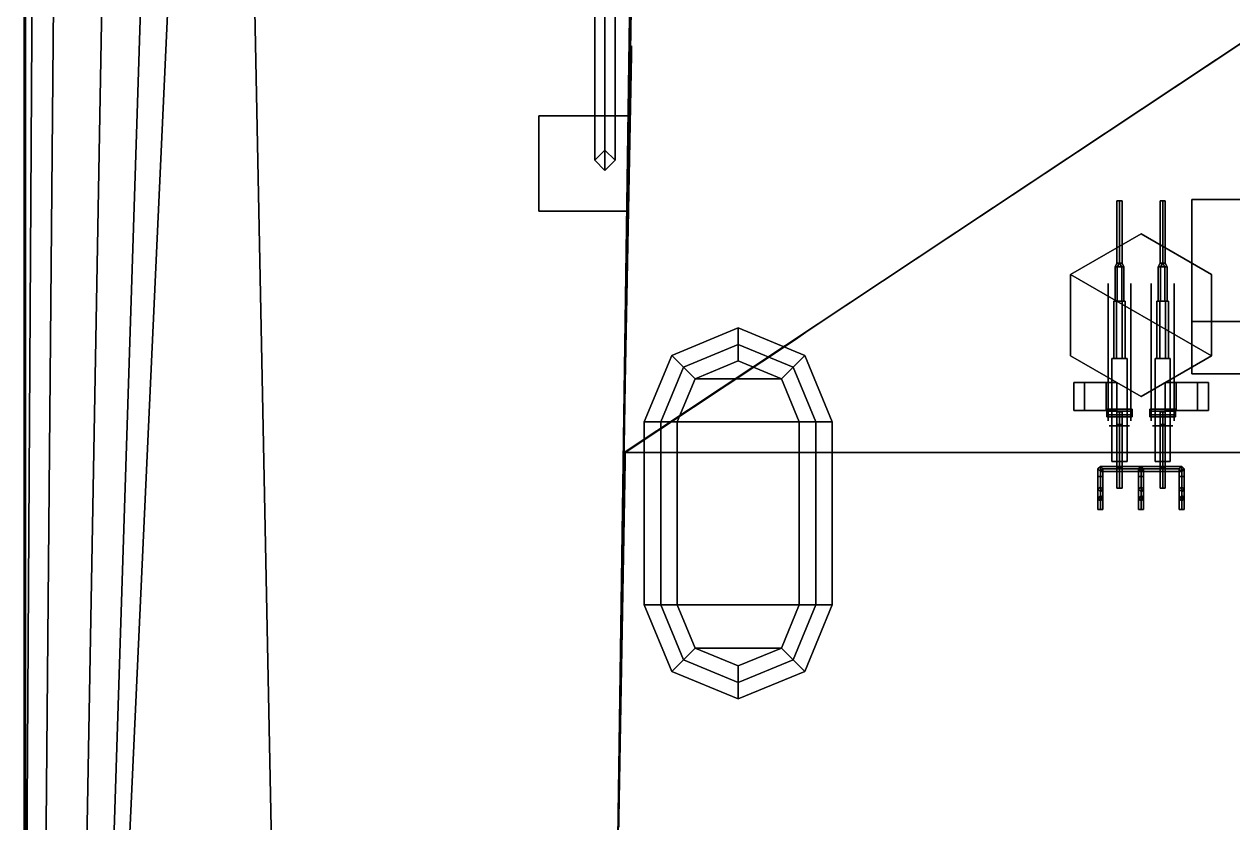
# Model space of a CAD drawing. Header units: millimetres. Extents: x -14 to 14, y -57 to 127.
# Drawn here: x -13.67 to -4.16, y -6.95 to -0.67 of the extents above; entities that cross this region are included whole.
import ezdxf

# ---------------------------------------------------------------- set-up
doc = ezdxf.new("R2010")
doc.units = ezdxf.units.MM
for name, color, linetype in [('barrel', 1, 'Continuous'), ('boat', 3, 'Continuous'), ('railings', 6, 'Continuous'), ('sleeve', 5, 'Continuous'), ('turret', 2, 'Continuous')]:
    doc.layers.add(name, color=color, linetype=linetype)

msp = doc.modelspace()

# ---------------------------------------------------------------- linework, layer by layer
for points in [[(-13.67, 2.72), (-13.66, 2.72, -3.06), (-13.66, -7.26, -3.06), (-13.67, -7.26)], [(-11.92, 2.72), (-13.67, 2.72), (-13.67, -7.26), (-11.72, -7.26)], [(-13.66, 2.72, -3.06), (-13.59, 2.72, -3.53), (-13.65, -7.26, -3.53), (-13.66, -7.26, -3.06)], [(-13.59, 2.72, -3.53), (-13.41, 2.72, -3.88), (-13.5, -7.26, -3.88), (-13.65, -7.26, -3.53)], [(-13.41, 2.72, -3.88), (-13, 2.72, -4.19), (-13.18, -7.26, -4.19), (-13.5, -7.26, -3.88)], [(-13, 2.72, -4.19), (-12.65, 2.72, -4.3), (-12.97, -7.26, -4.3), (-13.18, -7.26, -4.19)], [(-12.65, 2.72, -4.3), (-12.39, 2.72, -4.35), (-12.85, -7.26, -4.35), (-12.97, -7.26, -4.3)], [(-12.39, 2.72, -4.35), (12.39, 2.72, -4.35), (12.85, -7.26, -4.35), (-12.85, -7.26, -4.35)], [(-8.86, 2.72, 1.98), (-11.92, 2.72), (-11.72, -7.26), (-9, -7.26, 1.98)], [(8.84, 2.72, 3.99), (-8.84, 2.72, 3.99), (-9, -7.26, 3.99), (9, -7.26, 3.99)], [(-8.84, 2.72, 3.99), (-8.86, 2.72, 1.98), (-9, -7.26, 1.98), (-9, -7.26, 3.99)], [(-9.1, -1.66, 3.82), (-9.18, -1.74, 3.82), (-9.18, 2.39, 12.8), (-9.1, 2.47, 12.8)], [(-9.18, -1.74, 3.82), (-9.1, -1.82, 3.82), (-9.1, 2.31, 12.8), (-9.18, 2.39, 12.8)], [(-9.02, -1.74, 3.82), (-9.1, -1.66, 3.82), (-9.1, 2.47, 12.8), (-9.02, 2.39, 12.8)], [(-9.1, -1.82, 3.82), (-9.02, -1.74, 3.82), (-9.02, 2.39, 12.8), (-9.1, 2.31, 12.8)], [(-9.1, -1.66, 10.25), (-9.1, -1.66, 10.29), (-9.1, 2.31, 12.8), (-9.1, 2.29, 12.73)], [(-9.1, 2.29, 12.73), (-9.1, 2.31, 12.8), (-9.1, -1.66, 10.29), (-9.1, -1.66, 10.25)], [(8.9484, -4.04, 6.36), (1.82, 0.69, 6.36), (-1.82, 0.69, 6.36), (-8.9484, -4.04, 6.36)], [(-1.82, 0.69, 6.36), (-1.82, 0.69, 3.99), (-8.9484, -4.04, 3.99), (-8.9484, -4.04, 6.36)], [(-9.62, -1.39, 2.37), (-9.62, -1.39, 1.56), (-9.62, -2.14, 1.56), (-9.62, -2.14, 2.37)], [(-9.62, -2.14, 1.56), (-9.62, -1.39, 1.56), (-8.91, -1.39, 1.56), (-8.92, -2.14, 1.56)], [(-8.92, -2.14, 2.37), (-8.91, -1.39, 2.37), (-9.62, -1.39, 2.37), (-9.62, -2.14, 2.37)], [(-8.91, -1.39, 2.37), (-8.91, -1.39, 1.56), (-9.62, -1.39, 1.56), (-9.62, -1.39, 2.37)], [(-9.1, -1.66, 2.37), (-9.18, -1.74, 2.37), (-9.18, -1.74, 10.29), (-9.1, -1.66, 10.29)], [(-9.18, -1.74, 10.29), (-9.1, -1.82, 10.29), (-9.02, -1.74, 10.29), (-9.1, -1.66, 10.29)], [(-9.02, -1.74, 2.37), (-9.1, -1.66, 2.37), (-9.1, -1.66, 10.29), (-9.02, -1.74, 10.29)], [(-9.18, -1.74, 2.37), (-9.1, -1.82, 2.37), (-9.1, -1.82, 10.29), (-9.18, -1.74, 10.29)], [(-9.1, -1.82, 2.37), (-9.02, -1.74, 2.37), (-9.02, -1.74, 10.29), (-9.1, -1.82, 10.29)], [(-9.62, -2.14, 2.37), (-9.62, -2.14, 1.56), (-8.92, -2.14, 1.56), (-8.92, -2.14, 2.37)], [(9, -7.26, 6.36), (8.9484, -4.04, 6.36), (-8.9484, -4.04, 6.36), (-9, -7.26, 6.36)], [(-8.9484, -4.04, 6.36), (-8.9484, -4.04, 3.99), (-9, -7.26, 3.99), (-9, -7.26, 6.36)]]:
    msp.add_3dface(points)
at = {"layer": 'barrel'}
for points in [[(-5.05, -2.06, 7.42), (-5.07, -2.06, 7.4), (-5.07, -2.55, 7.4), (-5.05, -2.55, 7.42)], [(-5.07, -2.06, 7.4), (-5.05, -2.06, 7.38), (-5.05, -2.55, 7.38), (-5.07, -2.55, 7.4)], [(-5.03, -2.06, 7.4), (-5.05, -2.06, 7.38), (-5.07, -2.06, 7.4), (-5.05, -2.06, 7.42)], [(-5.03, -2.06, 7.4), (-5.05, -2.06, 7.42), (-5.05, -2.55, 7.42), (-5.03, -2.55, 7.4)], [(-5.05, -2.06, 7.38), (-5.03, -2.06, 7.4), (-5.03, -2.55, 7.4), (-5.05, -2.55, 7.38)], [(-4.71, -2.06, 7.42), (-4.73, -2.06, 7.4), (-4.73, -2.55, 7.4), (-4.71, -2.55, 7.42)], [(-4.73, -2.06, 7.4), (-4.71, -2.06, 7.38), (-4.71, -2.55, 7.38), (-4.73, -2.55, 7.4)], [(-4.69, -2.06, 7.4), (-4.71, -2.06, 7.38), (-4.73, -2.06, 7.4), (-4.71, -2.06, 7.42)], [(-4.69, -2.06, 7.4), (-4.71, -2.06, 7.42), (-4.71, -2.55, 7.42), (-4.69, -2.55, 7.4)], [(-4.71, -2.06, 7.38), (-4.69, -2.06, 7.4), (-4.69, -2.55, 7.4), (-4.71, -2.55, 7.38)]]:
    msp.add_3dface(points, dxfattribs=at)
at = {"layer": 'boat'}
for points in [[(-8.05, -3.19, 6.96), (-8.05, -3.0601, 6.885), (-8.5732, -3.2768, 6.885), (-8.4813, -3.3687, 6.96)], [(-8.05, -3.0601, 6.885), (-8.05, -3.0601, 6.735), (-8.5732, -3.2768, 6.735), (-8.5732, -3.2768, 6.885)], [(-8.05, -3.0601, 6.735), (-8.05, -3.19, 6.66), (-8.4813, -3.3687, 6.66), (-8.5732, -3.2768, 6.735)], [(-8.05, -3.0601, 6.435), (-8.05, -3.19, 6.36), (-8.4813, -3.3687, 6.36), (-8.5732, -3.2768, 6.435)], [(-8.05, -3.0601, 6.585), (-8.05, -3.0601, 6.435), (-8.5732, -3.2768, 6.435), (-8.5732, -3.2768, 6.585)], [(-8.05, -3.19, 6.66), (-8.05, -3.0601, 6.585), (-8.5732, -3.2768, 6.585), (-8.4813, -3.3687, 6.66)], [(-7.6187, -3.3687, 6.96), (-7.5268, -3.2768, 6.885), (-8.05, -3.0601, 6.885), (-8.05, -3.19, 6.96)], [(-7.5268, -3.2768, 6.885), (-7.5268, -3.2768, 6.735), (-8.05, -3.0601, 6.735), (-8.05, -3.0601, 6.885)], [(-7.5268, -3.2768, 6.735), (-7.6187, -3.3687, 6.66), (-8.05, -3.19, 6.66), (-8.05, -3.0601, 6.735)], [(-7.5268, -3.2768, 6.435), (-7.6187, -3.3687, 6.36), (-8.05, -3.19, 6.36), (-8.05, -3.0601, 6.435)], [(-7.5268, -3.2768, 6.585), (-7.5268, -3.2768, 6.435), (-8.05, -3.0601, 6.435), (-8.05, -3.0601, 6.585)], [(-7.6187, -3.3687, 6.66), (-7.5268, -3.2768, 6.585), (-8.05, -3.0601, 6.585), (-8.05, -3.19, 6.66)], [(-8.05, -3.3199, 6.885), (-8.05, -3.19, 6.96), (-8.4813, -3.3687, 6.96), (-8.3895, -3.4605, 6.885)], [(-8.05, -3.19, 6.66), (-8.05, -3.3199, 6.735), (-8.3895, -3.4605, 6.735), (-8.4813, -3.3687, 6.66)], [(-8.05, -3.19, 6.36), (-8.05, -3.3199, 6.435), (-8.3895, -3.4605, 6.435), (-8.4813, -3.3687, 6.36)], [(-8.05, -3.3199, 6.585), (-8.05, -3.19, 6.66), (-8.4813, -3.3687, 6.66), (-8.3895, -3.4605, 6.585)], [(-7.7105, -3.4605, 6.885), (-7.6187, -3.3687, 6.96), (-8.05, -3.19, 6.96), (-8.05, -3.3199, 6.885)], [(-7.6187, -3.3687, 6.66), (-7.7105, -3.4605, 6.735), (-8.05, -3.3199, 6.735), (-8.05, -3.19, 6.66)], [(-7.6187, -3.3687, 6.36), (-7.7105, -3.4605, 6.435), (-8.05, -3.3199, 6.435), (-8.05, -3.19, 6.36)], [(-7.7105, -3.4605, 6.585), (-7.6187, -3.3687, 6.66), (-8.05, -3.19, 6.66), (-8.05, -3.3199, 6.585)], [(-8.4813, -3.3687, 6.96), (-8.5732, -3.2768, 6.885), (-8.7899, -3.8, 6.885), (-8.66, -3.8, 6.96)], [(-8.5732, -3.2768, 6.885), (-8.5732, -3.2768, 6.735), (-8.7899, -3.8, 6.735), (-8.7899, -3.8, 6.885)], [(-8.5732, -3.2768, 6.735), (-8.4813, -3.3687, 6.66), (-8.66, -3.8, 6.66), (-8.7899, -3.8, 6.735)], [(-8.5732, -3.2768, 6.435), (-8.4813, -3.3687, 6.36), (-8.66, -3.8, 6.36), (-8.7899, -3.8, 6.435)], [(-8.5732, -3.2768, 6.585), (-8.5732, -3.2768, 6.435), (-8.7899, -3.8, 6.435), (-8.7899, -3.8, 6.585)], [(-8.4813, -3.3687, 6.66), (-8.5732, -3.2768, 6.585), (-8.7899, -3.8, 6.585), (-8.66, -3.8, 6.66)], [(-8.05, -3.3199, 6.735), (-8.05, -3.3199, 6.885), (-8.3895, -3.4605, 6.885), (-8.3895, -3.4605, 6.735)], [(-8.05, -3.3199, 6.735), (-8.3895, -3.4605, 6.735), (-7.7105, -3.4605, 6.735), (-8.05, -3.3199, 6.735)], [(-8.05, -3.3199, 6.735), (-7.7105, -3.4605, 6.735), (-8.3895, -3.4605, 6.735), (-8.05, -3.3199, 6.735)], [(-8.05, -3.3199, 6.435), (-8.05, -3.3199, 6.585), (-8.3895, -3.4605, 6.585), (-8.3895, -3.4605, 6.435)], [(-7.7105, -3.4605, 6.735), (-7.7105, -3.4605, 6.885), (-8.05, -3.3199, 6.885), (-8.05, -3.3199, 6.735)], [(-7.7105, -3.4605, 6.435), (-7.7105, -3.4605, 6.585), (-8.05, -3.3199, 6.585), (-8.05, -3.3199, 6.435)], [(-7.44, -3.8, 6.96), (-7.3101, -3.8, 6.885), (-7.5268, -3.2768, 6.885), (-7.6187, -3.3687, 6.96)], [(-7.3101, -3.8, 6.735), (-7.44, -3.8, 6.66), (-7.6187, -3.3687, 6.66), (-7.5268, -3.2768, 6.735)], [(-7.3101, -3.8, 6.435), (-7.44, -3.8, 6.36), (-7.6187, -3.3687, 6.36), (-7.5268, -3.2768, 6.435)], [(-7.44, -3.8, 6.66), (-7.3101, -3.8, 6.585), (-7.5268, -3.2768, 6.585), (-7.6187, -3.3687, 6.66)], [(-7.3101, -3.8, 6.885), (-7.3101, -3.8, 6.735), (-7.5268, -3.2768, 6.735), (-7.5268, -3.2768, 6.885)], [(-7.3101, -3.8, 6.585), (-7.3101, -3.8, 6.435), (-7.5268, -3.2768, 6.435), (-7.5268, -3.2768, 6.585)], [(-8.3895, -3.4605, 6.885), (-8.4813, -3.3687, 6.96), (-8.66, -3.8, 6.96), (-8.5301, -3.8, 6.885)], [(-8.4813, -3.3687, 6.66), (-8.3895, -3.4605, 6.735), (-8.5301, -3.8, 6.735), (-8.66, -3.8, 6.66)], [(-8.4813, -3.3687, 6.36), (-8.3895, -3.4605, 6.435), (-8.5301, -3.8, 6.435), (-8.66, -3.8, 6.36)], [(-8.3895, -3.4605, 6.585), (-8.4813, -3.3687, 6.66), (-8.66, -3.8, 6.66), (-8.5301, -3.8, 6.585)], [(-7.5699, -3.8, 6.885), (-7.44, -3.8, 6.96), (-7.6187, -3.3687, 6.96), (-7.7105, -3.4605, 6.885)], [(-7.44, -3.8, 6.66), (-7.5699, -3.8, 6.735), (-7.7105, -3.4605, 6.735), (-7.6187, -3.3687, 6.66)], [(-7.44, -3.8, 6.36), (-7.5699, -3.8, 6.435), (-7.7105, -3.4605, 6.435), (-7.6187, -3.3687, 6.36)], [(-7.5699, -3.8, 6.585), (-7.44, -3.8, 6.66), (-7.6187, -3.3687, 6.66), (-7.7105, -3.4605, 6.585)], [(-8.3895, -3.4605, 6.735), (-8.3895, -3.4605, 6.885), (-8.5301, -3.8, 6.885), (-8.5301, -3.8, 6.735)], [(-7.7105, -3.4605, 6.735), (-7.5699, -3.8, 6.735), (-8.5301, -3.8, 6.735), (-8.3895, -3.4605, 6.735)], [(-8.3895, -3.4605, 6.735), (-8.5301, -3.8, 6.735), (-7.5699, -3.8, 6.735), (-7.7105, -3.4605, 6.735)], [(-8.3895, -3.4605, 6.435), (-8.3895, -3.4605, 6.585), (-8.5301, -3.8, 6.585), (-8.5301, -3.8, 6.435)], [(-7.5699, -3.8, 6.735), (-7.5699, -3.8, 6.885), (-7.7105, -3.4605, 6.885), (-7.7105, -3.4605, 6.735)], [(-7.5699, -3.8, 6.435), (-7.5699, -3.8, 6.585), (-7.7105, -3.4605, 6.585), (-7.7105, -3.4605, 6.435)], [(-8.7899, -3.8, 6.885), (-8.7899, -3.8, 6.735), (-8.7899, -5.24, 6.735), (-8.7899, -5.24, 6.885)], [(-8.66, -3.8, 6.96), (-8.7899, -3.8, 6.885), (-8.7899, -5.24, 6.885), (-8.66, -5.24, 6.96)], [(-8.7899, -3.8, 6.735), (-8.66, -3.8, 6.66), (-8.66, -5.24, 6.66), (-8.7899, -5.24, 6.735)], [(-8.7899, -3.8, 6.435), (-8.66, -3.8, 6.36), (-8.66, -5.24, 6.36), (-8.7899, -5.24, 6.435)], [(-8.66, -3.8, 6.66), (-8.7899, -3.8, 6.585), (-8.7899, -5.24, 6.585), (-8.66, -5.24, 6.66)], [(-8.7899, -3.8, 6.585), (-8.7899, -3.8, 6.435), (-8.7899, -5.24, 6.435), (-8.7899, -5.24, 6.585)], [(-8.5301, -3.8, 6.885), (-8.66, -3.8, 6.96), (-8.66, -5.24, 6.96), (-8.5301, -5.24, 6.885)], [(-8.66, -3.8, 6.66), (-8.5301, -3.8, 6.735), (-8.5301, -5.24, 6.735), (-8.66, -5.24, 6.66)], [(-8.66, -3.8, 6.36), (-8.5301, -3.8, 6.435), (-8.5301, -5.24, 6.435), (-8.66, -5.24, 6.36)], [(-8.5301, -3.8, 6.585), (-8.66, -3.8, 6.66), (-8.66, -5.24, 6.66), (-8.5301, -5.24, 6.585)], [(-8.5301, -3.8, 6.735), (-8.5301, -3.8, 6.885), (-8.5301, -5.24, 6.885), (-8.5301, -5.24, 6.735)], [(-8.5301, -3.8, 6.735), (-8.5301, -5.24, 6.735), (-7.5699, -5.24, 6.735), (-7.5699, -3.8, 6.735)], [(-7.5699, -3.8, 6.735), (-7.5699, -5.24, 6.735), (-8.5301, -5.24, 6.735), (-8.5301, -3.8, 6.735)], [(-8.5301, -3.8, 6.435), (-8.5301, -3.8, 6.585), (-8.5301, -5.24, 6.585), (-8.5301, -5.24, 6.435)], [(-7.5699, -3.8, 6.885), (-7.5699, -3.8, 6.735), (-7.5699, -5.24, 6.735), (-7.5699, -5.24, 6.885)], [(-7.5699, -3.8, 6.735), (-7.44, -3.8, 6.66), (-7.44, -5.24, 6.66), (-7.5699, -5.24, 6.735)], [(-7.44, -3.8, 6.96), (-7.5699, -3.8, 6.885), (-7.5699, -5.24, 6.885), (-7.44, -5.24, 6.96)], [(-7.44, -3.8, 6.66), (-7.5699, -3.8, 6.585), (-7.5699, -5.24, 6.585), (-7.44, -5.24, 6.66)], [(-7.5699, -3.8, 6.435), (-7.44, -3.8, 6.36), (-7.44, -5.24, 6.36), (-7.5699, -5.24, 6.435)], [(-7.5699, -3.8, 6.585), (-7.5699, -3.8, 6.435), (-7.5699, -5.24, 6.435), (-7.5699, -5.24, 6.585)], [(-7.44, -3.8, 6.66), (-7.3101, -3.8, 6.735), (-7.3101, -5.24, 6.735), (-7.44, -5.24, 6.66)], [(-7.3101, -3.8, 6.885), (-7.44, -3.8, 6.96), (-7.44, -5.24, 6.96), (-7.3101, -5.24, 6.885)], [(-7.3101, -3.8, 6.585), (-7.44, -3.8, 6.66), (-7.44, -5.24, 6.66), (-7.3101, -5.24, 6.585)], [(-7.44, -3.8, 6.36), (-7.3101, -3.8, 6.435), (-7.3101, -5.24, 6.435), (-7.44, -5.24, 6.36)], [(-7.3101, -3.8, 6.735), (-7.3101, -3.8, 6.885), (-7.3101, -5.24, 6.885), (-7.3101, -5.24, 6.735)], [(-7.3101, -3.8, 6.435), (-7.3101, -3.8, 6.585), (-7.3101, -5.24, 6.585), (-7.3101, -5.24, 6.435)], [(-8.7899, -5.24, 6.735), (-8.66, -5.24, 6.66), (-8.4813, -5.6713, 6.66), (-8.5732, -5.7632, 6.735)], [(-8.66, -5.24, 6.96), (-8.7899, -5.24, 6.885), (-8.5732, -5.7632, 6.885), (-8.4813, -5.6713, 6.96)], [(-8.7899, -5.24, 6.885), (-8.7899, -5.24, 6.735), (-8.5732, -5.7632, 6.735), (-8.5732, -5.7632, 6.885)], [(-8.7899, -5.24, 6.585), (-8.7899, -5.24, 6.435), (-8.5732, -5.7632, 6.435), (-8.5732, -5.7632, 6.585)], [(-8.66, -5.24, 6.66), (-8.7899, -5.24, 6.585), (-8.5732, -5.7632, 6.585), (-8.4813, -5.6713, 6.66)], [(-8.7899, -5.24, 6.435), (-8.66, -5.24, 6.36), (-8.4813, -5.6713, 6.36), (-8.5732, -5.7632, 6.435)], [(-8.66, -5.24, 6.66), (-8.5301, -5.24, 6.735), (-8.3895, -5.5795, 6.735), (-8.4813, -5.6713, 6.66)], [(-8.5301, -5.24, 6.885), (-8.66, -5.24, 6.96), (-8.4813, -5.6713, 6.96), (-8.3895, -5.5795, 6.885)], [(-8.5301, -5.24, 6.585), (-8.66, -5.24, 6.66), (-8.4813, -5.6713, 6.66), (-8.3895, -5.5795, 6.585)], [(-8.66, -5.24, 6.36), (-8.5301, -5.24, 6.435), (-8.3895, -5.5795, 6.435), (-8.4813, -5.6713, 6.36)], [(-8.5301, -5.24, 6.735), (-8.5301, -5.24, 6.885), (-8.3895, -5.5795, 6.885), (-8.3895, -5.5795, 6.735)], [(-8.3895, -5.5795, 6.735), (-8.5301, -5.24, 6.735), (-7.5699, -5.24, 6.735), (-7.7105, -5.5795, 6.735)], [(-7.7105, -5.5795, 6.735), (-7.5699, -5.24, 6.735), (-8.5301, -5.24, 6.735), (-8.3895, -5.5795, 6.735)], [(-8.5301, -5.24, 6.435), (-8.5301, -5.24, 6.585), (-8.3895, -5.5795, 6.585), (-8.3895, -5.5795, 6.435)], [(-7.6187, -5.6713, 6.66), (-7.7105, -5.5795, 6.735), (-7.5699, -5.24, 6.735), (-7.44, -5.24, 6.66)], [(-7.7105, -5.5795, 6.735), (-7.7105, -5.5795, 6.885), (-7.5699, -5.24, 6.885), (-7.5699, -5.24, 6.735)], [(-7.7105, -5.5795, 6.885), (-7.6187, -5.6713, 6.96), (-7.44, -5.24, 6.96), (-7.5699, -5.24, 6.885)], [(-7.7105, -5.5795, 6.585), (-7.6187, -5.6713, 6.66), (-7.44, -5.24, 6.66), (-7.5699, -5.24, 6.585)], [(-7.7105, -5.5795, 6.435), (-7.7105, -5.5795, 6.585), (-7.5699, -5.24, 6.585), (-7.5699, -5.24, 6.435)], [(-7.6187, -5.6713, 6.36), (-7.7105, -5.5795, 6.435), (-7.5699, -5.24, 6.435), (-7.44, -5.24, 6.36)], [(-7.5268, -5.7632, 6.735), (-7.6187, -5.6713, 6.66), (-7.44, -5.24, 6.66), (-7.3101, -5.24, 6.735)], [(-7.6187, -5.6713, 6.96), (-7.5268, -5.7632, 6.885), (-7.3101, -5.24, 6.885), (-7.44, -5.24, 6.96)], [(-7.6187, -5.6713, 6.66), (-7.5268, -5.7632, 6.585), (-7.3101, -5.24, 6.585), (-7.44, -5.24, 6.66)], [(-7.5268, -5.7632, 6.435), (-7.6187, -5.6713, 6.36), (-7.44, -5.24, 6.36), (-7.3101, -5.24, 6.435)], [(-7.5268, -5.7632, 6.885), (-7.5268, -5.7632, 6.735), (-7.3101, -5.24, 6.735), (-7.3101, -5.24, 6.885)], [(-7.5268, -5.7632, 6.585), (-7.5268, -5.7632, 6.435), (-7.3101, -5.24, 6.435), (-7.3101, -5.24, 6.585)], [(-8.4813, -5.6713, 6.66), (-8.3895, -5.5795, 6.735), (-8.05, -5.7201, 6.735), (-8.05, -5.85, 6.66)], [(-8.3895, -5.5795, 6.885), (-8.4813, -5.6713, 6.96), (-8.05, -5.85, 6.96), (-8.05, -5.7201, 6.885)], [(-8.3895, -5.5795, 6.585), (-8.4813, -5.6713, 6.66), (-8.05, -5.85, 6.66), (-8.05, -5.7201, 6.585)], [(-8.4813, -5.6713, 6.36), (-8.3895, -5.5795, 6.435), (-8.05, -5.7201, 6.435), (-8.05, -5.85, 6.36)], [(-8.3895, -5.5795, 6.735), (-8.3895, -5.5795, 6.885), (-8.05, -5.7201, 6.885), (-8.05, -5.7201, 6.735)], [(-8.05, -5.7201, 6.735), (-8.3895, -5.5795, 6.735), (-7.7105, -5.5795, 6.735), (-8.05, -5.7201, 6.735)], [(-8.05, -5.7201, 6.735), (-7.7105, -5.5795, 6.735), (-8.3895, -5.5795, 6.735), (-8.05, -5.7201, 6.735)], [(-8.3895, -5.5795, 6.435), (-8.3895, -5.5795, 6.585), (-8.05, -5.7201, 6.585), (-8.05, -5.7201, 6.435)], [(-8.05, -5.7201, 6.735), (-8.05, -5.7201, 6.885), (-7.7105, -5.5795, 6.885), (-7.7105, -5.5795, 6.735)], [(-8.05, -5.85, 6.66), (-8.05, -5.7201, 6.735), (-7.7105, -5.5795, 6.735), (-7.6187, -5.6713, 6.66)], [(-8.05, -5.7201, 6.885), (-8.05, -5.85, 6.96), (-7.6187, -5.6713, 6.96), (-7.7105, -5.5795, 6.885)], [(-8.05, -5.7201, 6.585), (-8.05, -5.85, 6.66), (-7.6187, -5.6713, 6.66), (-7.7105, -5.5795, 6.585)], [(-8.05, -5.85, 6.36), (-8.05, -5.7201, 6.435), (-7.7105, -5.5795, 6.435), (-7.6187, -5.6713, 6.36)], [(-8.05, -5.7201, 6.435), (-8.05, -5.7201, 6.585), (-7.7105, -5.5795, 6.585), (-7.7105, -5.5795, 6.435)], [(-8.5732, -5.7632, 6.735), (-8.4813, -5.6713, 6.66), (-8.05, -5.85, 6.66), (-8.05, -5.9799, 6.735)], [(-8.4813, -5.6713, 6.96), (-8.5732, -5.7632, 6.885), (-8.05, -5.9799, 6.885), (-8.05, -5.85, 6.96)], [(-8.4813, -5.6713, 6.66), (-8.5732, -5.7632, 6.585), (-8.05, -5.9799, 6.585), (-8.05, -5.85, 6.66)], [(-8.5732, -5.7632, 6.435), (-8.4813, -5.6713, 6.36), (-8.05, -5.85, 6.36), (-8.05, -5.9799, 6.435)], [(-8.05, -5.9799, 6.735), (-8.05, -5.85, 6.66), (-7.6187, -5.6713, 6.66), (-7.5268, -5.7632, 6.735)], [(-8.05, -5.85, 6.96), (-8.05, -5.9799, 6.885), (-7.5268, -5.7632, 6.885), (-7.6187, -5.6713, 6.96)], [(-8.05, -5.85, 6.66), (-8.05, -5.9799, 6.585), (-7.5268, -5.7632, 6.585), (-7.6187, -5.6713, 6.66)], [(-8.05, -5.9799, 6.435), (-8.05, -5.85, 6.36), (-7.6187, -5.6713, 6.36), (-7.5268, -5.7632, 6.435)], [(-8.5732, -5.7632, 6.885), (-8.5732, -5.7632, 6.735), (-8.05, -5.9799, 6.735), (-8.05, -5.9799, 6.885)], [(-8.5732, -5.7632, 6.585), (-8.5732, -5.7632, 6.435), (-8.05, -5.9799, 6.435), (-8.05, -5.9799, 6.585)], [(-8.05, -5.9799, 6.885), (-8.05, -5.9799, 6.735), (-7.5268, -5.7632, 6.735), (-7.5268, -5.7632, 6.885)], [(-8.05, -5.9799, 6.585), (-8.05, -5.9799, 6.435), (-7.5268, -5.7632, 6.435), (-7.5268, -5.7632, 6.585)]]:
    msp.add_3dface(points, dxfattribs=at)
at = {"layer": 'railings'}
for points in [[(-7.5, -3.08, 7.29), (-7.5, -3.08, 7.22), (-3.99, -0.75, 7.22), (-3.99, -0.75, 7.29)], [(-3.99, -0.75, 7.29), (-3.99, -0.75, 7.22), (-7.5, -3.08, 7.22), (-7.5, -3.08, 7.29)], [(-3.99, -0.75, 6.86), (-3.99, -0.75, 6.79), (-7.5, -3.08, 6.79), (-7.5, -3.08, 6.86)], [(-7.5, -3.08, 6.86), (-7.5, -3.08, 6.79), (-3.99, -0.75, 6.79), (-3.99, -0.75, 6.86)], [(-8.89, -0.84, 4.92), (-8.89, -0.91, 4.92), (-8.89, -0.91, 3.99), (-8.89, -0.84, 3.99)], [(-8.89, -0.84, 3.99), (-8.89, -0.91, 3.99), (-8.89, -0.91, 4.92), (-8.89, -0.84, 4.92)], [(-8.89, -0.91, 4.92), (-8.89, -0.91, 4.85), (-8.95, -4.04, 4.85), (-8.95, -4.04, 4.92)], [(-8.95, -4.04, 4.92), (-8.95, -4.04, 4.85), (-8.89, -0.91, 4.85), (-8.89, -0.91, 4.92)], [(-8.95, -4.04, 4.49), (-8.95, -4.04, 4.42), (-8.89, -0.91, 4.42), (-8.89, -0.91, 4.49)], [(-8.89, -0.91, 4.49), (-8.89, -0.91, 4.42), (-8.95, -4.04, 4.42), (-8.95, -4.04, 4.49)], [(-7.5, -3.08, 6.36), (-7.6, -3.15, 6.36), (-7.6, -3.15, 7.29), (-7.5, -3.08, 7.29)], [(-7.5, -3.08, 7.29), (-7.6, -3.15, 7.29), (-7.6, -3.15, 6.36), (-7.5, -3.08, 6.36)], [(-8.94, -4.04, 6.86), (-8.94, -4.04, 6.79), (-7.6, -3.15, 6.79), (-7.6, -3.15, 6.86)], [(-7.6, -3.15, 6.86), (-7.6, -3.15, 6.79), (-8.94, -4.04, 6.79), (-8.94, -4.04, 6.86)], [(-7.6, -3.15, 7.29), (-7.6, -3.15, 7.22), (-8.94, -4.04, 7.22), (-8.94, -4.04, 7.29)], [(-8.94, -4.04, 7.29), (-8.94, -4.04, 7.22), (-7.6, -3.15, 7.22), (-7.6, -3.15, 7.29)], [(-8.94, -4.04, 7.29), (-8.94, -4.11, 7.29), (-8.94, -4.11, 6.36), (-8.94, -4.04, 6.36)], [(-8.94, -4.04, 6.36), (-8.94, -4.11, 6.36), (-8.94, -4.11, 7.29), (-8.94, -4.04, 7.29)], [(-8.94, -4.11, 6.86), (-8.94, -4.11, 6.79), (-8.99, -6.92, 6.79), (-8.99, -6.92, 6.86)], [(-8.99, -6.92, 6.86), (-8.99, -6.92, 6.79), (-8.94, -4.11, 6.79), (-8.94, -4.11, 6.86)], [(-8.99, -6.92, 7.29), (-8.99, -6.92, 7.22), (-8.94, -4.11, 7.22), (-8.94, -4.11, 7.29)], [(-8.94, -4.11, 7.29), (-8.94, -4.11, 7.22), (-8.99, -6.92, 7.22), (-8.99, -6.92, 7.29)], [(-8.99, -6.92, 6.36), (-8.99, -6.99, 6.36), (-8.99, -6.99, 7.29), (-8.99, -6.92, 7.29)], [(-8.99, -6.92, 7.29), (-8.99, -6.99, 7.29), (-8.99, -6.99, 6.36), (-8.99, -6.92, 6.36)]]:
    msp.add_3dface(points, dxfattribs=at)
at = {"layer": 'sleeve'}
for points in [[(-5.05, -2.55, 7.42), (-5.07, -2.55, 7.4), (-5.085, -2.58, 7.4), (-5.0675, -2.58, 7.4303)], [(-5.07, -2.55, 7.4), (-5.05, -2.55, 7.38), (-5.0675, -2.58, 7.3697), (-5.085, -2.58, 7.4)], [(-5.05, -2.55, 7.42), (-5.05, -2.55, 7.42), (-5.0675, -2.58, 7.4303), (-5.0325, -2.58, 7.4303)], [(-5.05, -2.55, 7.38), (-5.05, -2.55, 7.38), (-5.0325, -2.58, 7.3697), (-5.0675, -2.58, 7.3697)], [(-5.03, -2.55, 7.4), (-5.05, -2.55, 7.42), (-5.0325, -2.58, 7.4303), (-5.015, -2.58, 7.4)], [(-5.05, -2.55, 7.38), (-5.03, -2.55, 7.4), (-5.015, -2.58, 7.4), (-5.0325, -2.58, 7.3697)], [(-4.71, -2.55, 7.42), (-4.73, -2.55, 7.4), (-4.745, -2.58, 7.4), (-4.7275, -2.58, 7.4303)], [(-4.73, -2.55, 7.4), (-4.71, -2.55, 7.38), (-4.7275, -2.58, 7.3697), (-4.745, -2.58, 7.4)], [(-4.71, -2.55, 7.42), (-4.71, -2.55, 7.42), (-4.7275, -2.58, 7.4303), (-4.6925, -2.58, 7.4303)], [(-4.71, -2.55, 7.38), (-4.71, -2.55, 7.38), (-4.6925, -2.58, 7.3697), (-4.7275, -2.58, 7.3697)], [(-4.69, -2.55, 7.4), (-4.71, -2.55, 7.42), (-4.6925, -2.58, 7.4303), (-4.675, -2.58, 7.4)], [(-4.71, -2.55, 7.38), (-4.69, -2.55, 7.4), (-4.675, -2.58, 7.4), (-4.6925, -2.58, 7.3697)], [(-5.0675, -2.58, 7.4303), (-5.085, -2.58, 7.4), (-5.085, -2.85, 7.4), (-5.0675, -2.85, 7.4303)], [(-5.085, -2.58, 7.4), (-5.0675, -2.58, 7.3697), (-5.0675, -2.85, 7.3697), (-5.085, -2.85, 7.4)], [(-5.0325, -2.58, 7.4303), (-5.0675, -2.58, 7.4303), (-5.0675, -2.85, 7.4303), (-5.0325, -2.85, 7.4303)], [(-5.0675, -2.58, 7.3697), (-5.0325, -2.58, 7.3697), (-5.0325, -2.85, 7.3697), (-5.0675, -2.85, 7.3697)], [(-5.015, -2.58, 7.4), (-5.0325, -2.58, 7.4303), (-5.0325, -2.85, 7.4303), (-5.015, -2.85, 7.4)], [(-5.0325, -2.58, 7.3697), (-5.015, -2.58, 7.4), (-5.015, -2.85, 7.4), (-5.0325, -2.85, 7.3697)], [(-4.7275, -2.58, 7.4303), (-4.745, -2.58, 7.4), (-4.745, -2.85, 7.4), (-4.7275, -2.85, 7.4303)], [(-4.745, -2.58, 7.4), (-4.7275, -2.58, 7.3697), (-4.7275, -2.85, 7.3697), (-4.745, -2.85, 7.4)], [(-4.6925, -2.58, 7.4303), (-4.7275, -2.58, 7.4303), (-4.7275, -2.85, 7.4303), (-4.6925, -2.85, 7.4303)], [(-4.7275, -2.58, 7.3697), (-4.6925, -2.58, 7.3697), (-4.6925, -2.85, 7.3697), (-4.7275, -2.85, 7.3697)], [(-4.675, -2.58, 7.4), (-4.6925, -2.58, 7.4303), (-4.6925, -2.85, 7.4303), (-4.675, -2.85, 7.4)], [(-4.6925, -2.58, 7.3697), (-4.675, -2.58, 7.4), (-4.675, -2.85, 7.4), (-4.6925, -2.85, 7.3697)], [(-5.0725, -2.85, 7.439), (-5.095, -2.85, 7.4), (-5.095, -3.3, 7.4), (-5.0725, -3.3, 7.439)], [(-5.095, -2.85, 7.4), (-5.0725, -2.85, 7.361), (-5.0725, -3.3, 7.361), (-5.095, -3.3, 7.4)], [(-5.005, -2.85, 7.4), (-5.095, -2.85, 7.4), (-5.0725, -2.85, 7.439), (-5.0275, -2.85, 7.439)], [(-5.0275, -2.85, 7.361), (-5.0725, -2.85, 7.361), (-5.095, -2.85, 7.4), (-5.005, -2.85, 7.4)], [(-5.0275, -2.85, 7.439), (-5.0725, -2.85, 7.439), (-5.0725, -3.3, 7.439), (-5.0275, -3.3, 7.439)], [(-5.0725, -2.85, 7.361), (-5.0275, -2.85, 7.361), (-5.0275, -3.3, 7.361), (-5.0725, -3.3, 7.361)], [(-5.005, -2.85, 7.4), (-5.0275, -2.85, 7.439), (-5.0275, -3.3, 7.439), (-5.005, -3.3, 7.4)], [(-5.0275, -2.85, 7.361), (-5.005, -2.85, 7.4), (-5.005, -3.3, 7.4), (-5.0275, -3.3, 7.361)], [(-4.7325, -2.85, 7.439), (-4.755, -2.85, 7.4), (-4.755, -3.3, 7.4), (-4.7325, -3.3, 7.439)], [(-4.755, -2.85, 7.4), (-4.7325, -2.85, 7.361), (-4.7325, -3.3, 7.361), (-4.755, -3.3, 7.4)], [(-4.665, -2.85, 7.4), (-4.755, -2.85, 7.4), (-4.7325, -2.85, 7.439), (-4.6875, -2.85, 7.439)], [(-4.6875, -2.85, 7.361), (-4.7325, -2.85, 7.361), (-4.755, -2.85, 7.4), (-4.665, -2.85, 7.4)], [(-4.6875, -2.85, 7.439), (-4.7325, -2.85, 7.439), (-4.7325, -3.3, 7.439), (-4.6875, -3.3, 7.439)], [(-4.7325, -2.85, 7.361), (-4.6875, -2.85, 7.361), (-4.6875, -3.3, 7.361), (-4.7325, -3.3, 7.361)], [(-4.665, -2.85, 7.4), (-4.6875, -2.85, 7.439), (-4.6875, -3.3, 7.439), (-4.665, -3.3, 7.4)], [(-4.6875, -2.85, 7.361), (-4.665, -2.85, 7.4), (-4.665, -3.3, 7.4), (-4.6875, -3.3, 7.361)], [(-5.11, -4.11, 7.47), (-4.99, -4.11, 7.47), (-4.99, -3.3, 7.47), (-5.11, -3.3, 7.47)], [(-5.11, -3.3, 7.35), (-4.99, -3.3, 7.35), (-4.99, -4.11, 7.35), (-5.11, -4.11, 7.35)], [(-5.11, -3.3, 7.47), (-5.11, -3.3, 7.35), (-5.11, -4.11, 7.35), (-5.11, -4.11, 7.47)], [(-4.99, -3.3, 7.47), (-4.99, -3.3, 7.35), (-5.11, -3.3, 7.35), (-5.11, -3.3, 7.47)], [(-4.99, -4.11, 7.47), (-4.99, -4.11, 7.35), (-4.99, -3.3, 7.35), (-4.99, -3.3, 7.47)], [(-4.77, -4.11, 7.47), (-4.65, -4.11, 7.47), (-4.65, -3.3, 7.47), (-4.77, -3.3, 7.47)], [(-4.77, -3.3, 7.35), (-4.65, -3.3, 7.35), (-4.65, -4.11, 7.35), (-4.77, -4.11, 7.35)], [(-4.65, -3.3, 7.47), (-4.65, -3.3, 7.35), (-4.77, -3.3, 7.35), (-4.77, -3.3, 7.47)], [(-4.77, -3.3, 7.47), (-4.77, -3.3, 7.35), (-4.77, -4.11, 7.35), (-4.77, -4.11, 7.47)], [(-4.65, -4.11, 7.47), (-4.65, -4.11, 7.35), (-4.65, -3.3, 7.35), (-4.65, -3.3, 7.47)], [(-5.325, -3.49, 7.6772), (-5.41, -3.49, 7.53), (-5.41, -3.71, 7.53), (-5.325, -3.71, 7.6772)], [(-5.07, -3.49, 7.53), (-5.41, -3.49, 7.53), (-5.325, -3.49, 7.6772), (-5.155, -3.49, 7.6772)], [(-5.41, -3.49, 7.53), (-5.325, -3.49, 7.3828), (-5.325, -3.71, 7.3828), (-5.41, -3.71, 7.53)], [(-5.155, -3.49, 7.3828), (-5.325, -3.49, 7.3828), (-5.41, -3.49, 7.53), (-5.07, -3.49, 7.53)], [(-5.325, -3.49, 7.3828), (-5.155, -3.49, 7.3828), (-5.155, -3.71, 7.3828), (-5.325, -3.71, 7.3828)], [(-5.155, -3.49, 7.6772), (-5.325, -3.49, 7.6772), (-5.325, -3.71, 7.6772), (-5.155, -3.71, 7.6772)], [(-5.07, -3.49, 7.53), (-5.155, -3.49, 7.6772), (-5.155, -3.71, 7.6772), (-5.07, -3.71, 7.53)], [(-5.155, -3.49, 7.3828), (-5.07, -3.49, 7.53), (-5.07, -3.71, 7.53), (-5.155, -3.71, 7.3828)], [(-4.35, -3.49, 7.53), (-4.69, -3.49, 7.53), (-4.605, -3.49, 7.6772), (-4.435, -3.49, 7.6772)], [(-4.435, -3.49, 7.3828), (-4.605, -3.49, 7.3828), (-4.69, -3.49, 7.53), (-4.35, -3.49, 7.53)], [(-4.605, -3.49, 7.6772), (-4.69, -3.49, 7.53), (-4.69, -3.71, 7.53), (-4.605, -3.71, 7.6772)], [(-4.69, -3.49, 7.53), (-4.605, -3.49, 7.3828), (-4.605, -3.71, 7.3828), (-4.69, -3.71, 7.53)], [(-4.605, -3.49, 7.3828), (-4.435, -3.49, 7.3828), (-4.435, -3.71, 7.3828), (-4.605, -3.71, 7.3828)], [(-4.435, -3.49, 7.6772), (-4.605, -3.49, 7.6772), (-4.605, -3.71, 7.6772), (-4.435, -3.71, 7.6772)], [(-4.35, -3.49, 7.53), (-4.435, -3.49, 7.6772), (-4.435, -3.71, 7.6772), (-4.35, -3.71, 7.53)], [(-4.435, -3.49, 7.3828), (-4.35, -3.49, 7.53), (-4.35, -3.71, 7.53), (-4.435, -3.71, 7.3828)], [(-4.95, -3.715, 7.416), (-4.95, -3.7, 7.39), (-5.15, -3.7, 7.39), (-5.15, -3.715, 7.416)], [(-4.95, -3.7, 7.39), (-4.95, -3.715, 7.364), (-5.15, -3.715, 7.364), (-5.15, -3.7, 7.39)], [(-5.15, -3.745, 7.416), (-5.15, -3.715, 7.416), (-5.15, -3.7, 7.39), (-5.15, -3.76, 7.39)], [(-5.15, -3.76, 7.39), (-5.15, -3.7, 7.39), (-5.15, -3.715, 7.364), (-5.15, -3.745, 7.364)], [(-4.95, -3.76, 7.39), (-4.95, -3.7, 7.39), (-4.95, -3.715, 7.416), (-4.95, -3.745, 7.416)], [(-4.95, -3.745, 7.364), (-4.95, -3.715, 7.364), (-4.95, -3.7, 7.39), (-4.95, -3.76, 7.39)], [(-4.61, -3.715, 7.416), (-4.61, -3.7, 7.39), (-4.81, -3.7, 7.39), (-4.81, -3.715, 7.416)], [(-4.61, -3.7, 7.39), (-4.61, -3.715, 7.364), (-4.81, -3.715, 7.364), (-4.81, -3.7, 7.39)], [(-4.81, -3.745, 7.416), (-4.81, -3.715, 7.416), (-4.81, -3.7, 7.39), (-4.81, -3.76, 7.39)], [(-4.81, -3.76, 7.39), (-4.81, -3.7, 7.39), (-4.81, -3.715, 7.364), (-4.81, -3.745, 7.364)], [(-4.61, -3.76, 7.39), (-4.61, -3.7, 7.39), (-4.61, -3.715, 7.416), (-4.61, -3.745, 7.416)], [(-4.61, -3.745, 7.364), (-4.61, -3.715, 7.364), (-4.61, -3.7, 7.39), (-4.61, -3.76, 7.39)], [(-5.41, -3.71, 7.53), (-5.07, -3.71, 7.53), (-5.155, -3.71, 7.6772), (-5.325, -3.71, 7.6772)], [(-5.325, -3.71, 7.3828), (-5.155, -3.71, 7.3828), (-5.07, -3.71, 7.53), (-5.41, -3.71, 7.53)], [(-4.95, -3.745, 7.416), (-4.95, -3.715, 7.416), (-5.15, -3.715, 7.416), (-5.15, -3.745, 7.416)], [(-4.95, -3.715, 7.364), (-4.95, -3.745, 7.364), (-5.15, -3.745, 7.364), (-5.15, -3.715, 7.364)], [(-4.95, -3.76, 7.39), (-4.95, -3.745, 7.416), (-5.15, -3.745, 7.416), (-5.15, -3.76, 7.39)], [(-4.95, -3.745, 7.364), (-4.95, -3.76, 7.39), (-5.15, -3.76, 7.39), (-5.15, -3.745, 7.364)], [(-5.05, -3.72, 7.35), (-5.07, -3.72, 7.33), (-5.07, -4.15, 7.33), (-5.05, -4.17, 7.35)], [(-5.07, -3.72, 7.33), (-5.05, -3.72, 7.31), (-5.05, -4.17, 7.31), (-5.07, -4.15, 7.33)], [(-5.03, -3.72, 7.33), (-5.05, -3.72, 7.35), (-5.05, -4.17, 7.35), (-5.03, -4.15, 7.33)], [(-5.05, -3.72, 7.31), (-5.03, -3.72, 7.33), (-5.03, -4.15, 7.33), (-5.05, -4.17, 7.31)], [(-4.61, -3.745, 7.416), (-4.61, -3.715, 7.416), (-4.81, -3.715, 7.416), (-4.81, -3.745, 7.416)], [(-4.61, -3.715, 7.364), (-4.61, -3.745, 7.364), (-4.81, -3.745, 7.364), (-4.81, -3.715, 7.364)], [(-4.61, -3.76, 7.39), (-4.61, -3.745, 7.416), (-4.81, -3.745, 7.416), (-4.81, -3.76, 7.39)], [(-4.61, -3.745, 7.364), (-4.61, -3.76, 7.39), (-4.81, -3.76, 7.39), (-4.81, -3.745, 7.364)], [(-4.71, -3.72, 7.35), (-4.73, -3.72, 7.33), (-4.73, -4.15, 7.33), (-4.71, -4.17, 7.35)], [(-4.73, -3.72, 7.33), (-4.71, -3.72, 7.31), (-4.71, -4.17, 7.31), (-4.73, -4.15, 7.33)], [(-4.69, -3.72, 7.33), (-4.71, -3.72, 7.35), (-4.71, -4.17, 7.35), (-4.69, -4.15, 7.33)], [(-4.71, -3.72, 7.31), (-4.69, -3.72, 7.33), (-4.69, -4.15, 7.33), (-4.71, -4.17, 7.31)], [(-4.69, -3.71, 7.53), (-4.35, -3.71, 7.53), (-4.435, -3.71, 7.6772), (-4.605, -3.71, 7.6772)], [(-4.605, -3.71, 7.3828), (-4.435, -3.71, 7.3828), (-4.35, -3.71, 7.53), (-4.69, -3.71, 7.53)], [(-5.13, -3.83, 7.82), (-5.09, -3.83, 7.8893), (-5.01, -3.83, 7.8893), (-4.97, -3.83, 7.82)], [(-4.97, -3.83, 7.82), (-5.01, -3.83, 7.8893), (-5.09, -3.83, 7.8893), (-5.13, -3.83, 7.82)], [(-5.01, -3.83, 7.7507), (-4.97, -3.83, 7.82), (-5.13, -3.83, 7.82), (-5.09, -3.83, 7.7507)], [(-5.09, -3.83, 7.7507), (-5.13, -3.83, 7.82), (-4.97, -3.83, 7.82), (-5.01, -3.83, 7.7507)], [(-5.05, -3.82, 7.74), (-5.07, -3.82, 7.72), (-5.07, -4.32, 7.72), (-5.05, -4.32, 7.74)], [(-5.07, -3.82, 7.72), (-5.05, -3.82, 7.7), (-5.05, -4.32, 7.7), (-5.07, -4.32, 7.72)], [(-5.03, -3.82, 7.72), (-5.05, -3.82, 7.7), (-5.07, -3.82, 7.72), (-5.05, -3.82, 7.74)], [(-5.03, -3.82, 7.72), (-5.05, -3.82, 7.74), (-5.05, -4.32, 7.74), (-5.03, -4.32, 7.72)], [(-5.05, -3.82, 7.7), (-5.03, -3.82, 7.72), (-5.03, -4.32, 7.72), (-5.05, -4.32, 7.7)], [(-5.05, -3.83, 7.47), (-5.05, -3.97, 7.71), (-5.05, -4.07, 7.71), (-5.05, -3.92, 7.47)], [(-5.05, -3.92, 7.47), (-5.05, -4.07, 7.71), (-5.05, -3.97, 7.71), (-5.05, -3.83, 7.47)], [(-4.79, -3.83, 7.82), (-4.75, -3.83, 7.8893), (-4.67, -3.83, 7.8893), (-4.63, -3.83, 7.82)], [(-4.63, -3.83, 7.82), (-4.67, -3.83, 7.8893), (-4.75, -3.83, 7.8893), (-4.79, -3.83, 7.82)], [(-4.67, -3.83, 7.7507), (-4.63, -3.83, 7.82), (-4.79, -3.83, 7.82), (-4.75, -3.83, 7.7507)], [(-4.75, -3.83, 7.7507), (-4.79, -3.83, 7.82), (-4.63, -3.83, 7.82), (-4.67, -3.83, 7.7507)], [(-4.71, -3.82, 7.74), (-4.73, -3.82, 7.72), (-4.73, -4.32, 7.72), (-4.71, -4.32, 7.74)], [(-4.73, -3.82, 7.72), (-4.71, -3.82, 7.7), (-4.71, -4.32, 7.7), (-4.73, -4.32, 7.72)], [(-4.69, -3.82, 7.72), (-4.71, -3.82, 7.7), (-4.73, -3.82, 7.72), (-4.71, -3.82, 7.74)], [(-4.69, -3.82, 7.72), (-4.71, -3.82, 7.74), (-4.71, -4.32, 7.74), (-4.69, -4.32, 7.72)], [(-4.71, -3.82, 7.7), (-4.69, -3.82, 7.72), (-4.69, -4.32, 7.72), (-4.71, -4.32, 7.7)], [(-4.71, -3.83, 7.47), (-4.71, -3.97, 7.71), (-4.71, -4.07, 7.71), (-4.71, -3.92, 7.47)], [(-4.71, -3.92, 7.47), (-4.71, -4.07, 7.71), (-4.71, -3.97, 7.71), (-4.71, -3.83, 7.47)], [(-5.2, -4.15, 7.53), (-5.22, -4.17, 7.51), (-5.22, -4.23, 7.57), (-5.2, -4.23, 7.59)], [(-5.2, -4.15, 7.33), (-5.22, -4.17, 7.31), (-5.22, -4.17, 7.51), (-5.2, -4.15, 7.53)], [(-5.22, -4.17, 7.31), (-5.2, -4.19, 7.33), (-5.2, -4.19, 7.49), (-5.22, -4.17, 7.51)], [(-5.22, -4.17, 7.51), (-5.2, -4.19, 7.49), (-5.2, -4.23, 7.55), (-5.22, -4.23, 7.57)], [(-5.2, -4.15, 7.33), (-5.18, -4.17, 7.35), (-4.58, -4.17, 7.35), (-4.56, -4.15, 7.33)], [(-5.18, -4.17, 7.31), (-5.2, -4.15, 7.33), (-4.56, -4.15, 7.33), (-4.58, -4.17, 7.31)], [(-5.18, -4.17, 7.51), (-5.2, -4.15, 7.53), (-5.2, -4.23, 7.59), (-5.18, -4.23, 7.57)], [(-5.18, -4.17, 7.31), (-5.2, -4.15, 7.33), (-5.2, -4.15, 7.53), (-5.18, -4.17, 7.51)], [(-5.18, -4.17, 7.35), (-5.2, -4.19, 7.33), (-4.56, -4.19, 7.33), (-4.58, -4.17, 7.35)], [(-5.2, -4.19, 7.33), (-5.18, -4.17, 7.31), (-4.58, -4.17, 7.31), (-4.56, -4.19, 7.33)], [(-5.2, -4.19, 7.33), (-5.18, -4.17, 7.31), (-5.18, -4.17, 7.51), (-5.2, -4.19, 7.49)], [(-5.2, -4.19, 7.49), (-5.18, -4.17, 7.51), (-5.18, -4.23, 7.57), (-5.2, -4.23, 7.55)], [(-5.11, -4.11, 7.35), (-4.99, -4.11, 7.35), (-4.99, -4.11, 7.47), (-5.11, -4.11, 7.47)], [(-4.88, -4.15, 7.53), (-4.9, -4.17, 7.51), (-4.9, -4.23, 7.57), (-4.88, -4.23, 7.59)], [(-4.88, -4.15, 7.33), (-4.9, -4.17, 7.31), (-4.9, -4.17, 7.51), (-4.88, -4.15, 7.53)], [(-4.9, -4.17, 7.31), (-4.88, -4.19, 7.33), (-4.88, -4.19, 7.49), (-4.9, -4.17, 7.51)], [(-4.9, -4.17, 7.51), (-4.88, -4.19, 7.49), (-4.88, -4.23, 7.55), (-4.9, -4.23, 7.57)], [(-4.86, -4.17, 7.51), (-4.88, -4.15, 7.53), (-4.88, -4.23, 7.59), (-4.86, -4.23, 7.57)], [(-4.86, -4.17, 7.31), (-4.88, -4.15, 7.33), (-4.88, -4.15, 7.53), (-4.86, -4.17, 7.51)], [(-4.88, -4.19, 7.33), (-4.86, -4.17, 7.31), (-4.86, -4.17, 7.51), (-4.88, -4.19, 7.49)], [(-4.88, -4.19, 7.49), (-4.86, -4.17, 7.51), (-4.86, -4.23, 7.57), (-4.88, -4.23, 7.55)], [(-4.77, -4.11, 7.35), (-4.65, -4.11, 7.35), (-4.65, -4.11, 7.47), (-4.77, -4.11, 7.47)], [(-4.56, -4.15, 7.53), (-4.58, -4.17, 7.51), (-4.58, -4.23, 7.57), (-4.56, -4.23, 7.59)], [(-4.56, -4.15, 7.33), (-4.58, -4.17, 7.31), (-4.58, -4.17, 7.51), (-4.56, -4.15, 7.53)], [(-4.58, -4.17, 7.31), (-4.56, -4.19, 7.33), (-4.56, -4.19, 7.49), (-4.58, -4.17, 7.51)], [(-4.58, -4.17, 7.51), (-4.56, -4.19, 7.49), (-4.56, -4.23, 7.55), (-4.58, -4.23, 7.57)], [(-4.54, -4.17, 7.51), (-4.56, -4.15, 7.53), (-4.56, -4.23, 7.59), (-4.54, -4.23, 7.57)], [(-4.54, -4.17, 7.31), (-4.56, -4.15, 7.33), (-4.56, -4.15, 7.53), (-4.54, -4.17, 7.51)], [(-4.56, -4.19, 7.33), (-4.54, -4.17, 7.31), (-4.54, -4.17, 7.51), (-4.56, -4.19, 7.49)], [(-4.56, -4.19, 7.49), (-4.54, -4.17, 7.51), (-4.54, -4.23, 7.57), (-4.56, -4.23, 7.55)], [(-5.2, -4.23, 7.59), (-5.22, -4.23, 7.57), (-5.22, -4.33, 7.57), (-5.2, -4.31, 7.59)], [(-5.22, -4.23, 7.57), (-5.2, -4.23, 7.55), (-5.2, -4.31, 7.55), (-5.22, -4.33, 7.57)], [(-5.18, -4.23, 7.57), (-5.2, -4.23, 7.59), (-5.2, -4.31, 7.59), (-5.18, -4.33, 7.57)], [(-5.2, -4.23, 7.55), (-5.18, -4.23, 7.57), (-5.18, -4.33, 7.57), (-5.2, -4.31, 7.55)], [(-4.88, -4.23, 7.59), (-4.9, -4.23, 7.57), (-4.9, -4.33, 7.57), (-4.88, -4.31, 7.59)], [(-4.9, -4.23, 7.57), (-4.88, -4.23, 7.55), (-4.88, -4.31, 7.55), (-4.9, -4.33, 7.57)], [(-4.86, -4.23, 7.57), (-4.88, -4.23, 7.59), (-4.88, -4.31, 7.59), (-4.86, -4.33, 7.57)], [(-4.88, -4.23, 7.55), (-4.86, -4.23, 7.57), (-4.86, -4.33, 7.57), (-4.88, -4.31, 7.55)], [(-4.56, -4.23, 7.59), (-4.58, -4.23, 7.57), (-4.58, -4.33, 7.57), (-4.56, -4.31, 7.59)], [(-4.58, -4.23, 7.57), (-4.56, -4.23, 7.55), (-4.56, -4.31, 7.55), (-4.58, -4.33, 7.57)], [(-4.54, -4.23, 7.57), (-4.56, -4.23, 7.59), (-4.56, -4.31, 7.59), (-4.54, -4.33, 7.57)], [(-4.56, -4.23, 7.55), (-4.54, -4.23, 7.57), (-4.54, -4.33, 7.57), (-4.56, -4.31, 7.55)], [(-5.2, -4.31, 7.49), (-5.22, -4.33, 7.51), (-5.22, -4.33, 7.62), (-5.2, -4.31, 7.64)], [(-5.2, -4.39, 7.43), (-5.22, -4.41, 7.46), (-5.22, -4.33, 7.51), (-5.2, -4.31, 7.49)], [(-5.2, -4.31, 7.64), (-5.22, -4.33, 7.62), (-5.22, -4.4, 7.67), (-5.2, -4.38, 7.69)], [(-5.22, -4.33, 7.51), (-5.2, -4.35, 7.53), (-5.2, -4.35, 7.6), (-5.22, -4.33, 7.62)], [(-5.22, -4.41, 7.46), (-5.2, -4.42, 7.48), (-5.2, -4.35, 7.53), (-5.22, -4.33, 7.51)], [(-5.22, -4.33, 7.62), (-5.2, -4.35, 7.6), (-5.2, -4.42, 7.65), (-5.22, -4.4, 7.67)], [(-5.18, -4.33, 7.51), (-5.2, -4.31, 7.49), (-5.2, -4.31, 7.64), (-5.18, -4.33, 7.62)], [(-5.18, -4.41, 7.46), (-5.2, -4.39, 7.43), (-5.2, -4.31, 7.49), (-5.18, -4.33, 7.51)], [(-5.18, -4.33, 7.62), (-5.2, -4.31, 7.64), (-5.2, -4.38, 7.69), (-5.18, -4.4, 7.67)], [(-5.2, -4.35, 7.53), (-5.18, -4.33, 7.51), (-5.18, -4.33, 7.62), (-5.2, -4.35, 7.6)], [(-5.2, -4.42, 7.48), (-5.18, -4.41, 7.46), (-5.18, -4.33, 7.51), (-5.2, -4.35, 7.53)], [(-5.2, -4.35, 7.6), (-5.18, -4.33, 7.62), (-5.18, -4.4, 7.67), (-5.2, -4.42, 7.65)], [(-5.05, -4.32, 7.74), (-5.07, -4.32, 7.72), (-5.05, -4.32, 7.7), (-5.03, -4.32, 7.72)], [(-4.88, -4.31, 7.49), (-4.9, -4.33, 7.51), (-4.9, -4.33, 7.62), (-4.88, -4.31, 7.64)], [(-4.88, -4.39, 7.43), (-4.9, -4.41, 7.46), (-4.9, -4.33, 7.51), (-4.88, -4.31, 7.49)], [(-4.88, -4.31, 7.64), (-4.9, -4.33, 7.62), (-4.9, -4.4, 7.67), (-4.88, -4.38, 7.69)], [(-4.9, -4.33, 7.51), (-4.88, -4.35, 7.53), (-4.88, -4.35, 7.6), (-4.9, -4.33, 7.62)], [(-4.9, -4.41, 7.46), (-4.88, -4.42, 7.48), (-4.88, -4.35, 7.53), (-4.9, -4.33, 7.51)], [(-4.9, -4.33, 7.62), (-4.88, -4.35, 7.6), (-4.88, -4.42, 7.65), (-4.9, -4.4, 7.67)], [(-4.86, -4.33, 7.51), (-4.88, -4.31, 7.49), (-4.88, -4.31, 7.64), (-4.86, -4.33, 7.62)], [(-4.86, -4.41, 7.46), (-4.88, -4.39, 7.43), (-4.88, -4.31, 7.49), (-4.86, -4.33, 7.51)], [(-4.86, -4.33, 7.62), (-4.88, -4.31, 7.64), (-4.88, -4.38, 7.69), (-4.86, -4.4, 7.67)], [(-4.88, -4.35, 7.53), (-4.86, -4.33, 7.51), (-4.86, -4.33, 7.62), (-4.88, -4.35, 7.6)], [(-4.88, -4.42, 7.48), (-4.86, -4.41, 7.46), (-4.86, -4.33, 7.51), (-4.88, -4.35, 7.53)], [(-4.88, -4.35, 7.6), (-4.86, -4.33, 7.62), (-4.86, -4.4, 7.67), (-4.88, -4.42, 7.65)], [(-4.71, -4.32, 7.74), (-4.73, -4.32, 7.72), (-4.71, -4.32, 7.7), (-4.69, -4.32, 7.72)], [(-4.56, -4.31, 7.49), (-4.58, -4.33, 7.51), (-4.58, -4.33, 7.62), (-4.56, -4.31, 7.64)], [(-4.56, -4.39, 7.43), (-4.58, -4.41, 7.46), (-4.58, -4.33, 7.51), (-4.56, -4.31, 7.49)], [(-4.56, -4.31, 7.64), (-4.58, -4.33, 7.62), (-4.58, -4.4, 7.67), (-4.56, -4.38, 7.69)], [(-4.58, -4.33, 7.51), (-4.56, -4.35, 7.53), (-4.56, -4.35, 7.6), (-4.58, -4.33, 7.62)], [(-4.58, -4.41, 7.46), (-4.56, -4.42, 7.48), (-4.56, -4.35, 7.53), (-4.58, -4.33, 7.51)], [(-4.58, -4.33, 7.62), (-4.56, -4.35, 7.6), (-4.56, -4.42, 7.65), (-4.58, -4.4, 7.67)], [(-4.54, -4.33, 7.51), (-4.56, -4.31, 7.49), (-4.56, -4.31, 7.64), (-4.54, -4.33, 7.62)], [(-4.54, -4.41, 7.46), (-4.56, -4.39, 7.43), (-4.56, -4.31, 7.49), (-4.54, -4.33, 7.51)], [(-4.54, -4.33, 7.62), (-4.56, -4.31, 7.64), (-4.56, -4.38, 7.69), (-4.54, -4.4, 7.67)], [(-4.56, -4.35, 7.53), (-4.54, -4.33, 7.51), (-4.54, -4.33, 7.62), (-4.56, -4.35, 7.6)], [(-4.56, -4.42, 7.48), (-4.54, -4.41, 7.46), (-4.54, -4.33, 7.51), (-4.56, -4.35, 7.53)], [(-4.56, -4.35, 7.6), (-4.54, -4.33, 7.62), (-4.54, -4.4, 7.67), (-4.56, -4.42, 7.65)], [(-5.22, -4.49, 7.67), (-5.2, -4.49, 7.69), (-5.2, -4.38, 7.69), (-5.22, -4.4, 7.67)], [(-5.2, -4.39, 7.43), (-5.18, -4.41, 7.46), (-5.2, -4.42, 7.48), (-5.22, -4.41, 7.46)], [(-5.2, -4.49, 7.65), (-5.22, -4.49, 7.67), (-5.22, -4.4, 7.67), (-5.2, -4.42, 7.65)], [(-5.2, -4.49, 7.69), (-5.18, -4.49, 7.67), (-5.18, -4.4, 7.67), (-5.2, -4.38, 7.69)], [(-5.18, -4.49, 7.67), (-5.2, -4.49, 7.65), (-5.2, -4.42, 7.65), (-5.18, -4.4, 7.67)], [(-4.9, -4.49, 7.67), (-4.88, -4.49, 7.69), (-4.88, -4.38, 7.69), (-4.9, -4.4, 7.67)], [(-4.88, -4.39, 7.43), (-4.86, -4.41, 7.46), (-4.88, -4.42, 7.48), (-4.9, -4.41, 7.46)], [(-4.88, -4.49, 7.65), (-4.9, -4.49, 7.67), (-4.9, -4.4, 7.67), (-4.88, -4.42, 7.65)], [(-4.88, -4.49, 7.69), (-4.86, -4.49, 7.67), (-4.86, -4.4, 7.67), (-4.88, -4.38, 7.69)], [(-4.86, -4.49, 7.67), (-4.88, -4.49, 7.65), (-4.88, -4.42, 7.65), (-4.86, -4.4, 7.67)], [(-4.58, -4.49, 7.67), (-4.56, -4.49, 7.69), (-4.56, -4.38, 7.69), (-4.58, -4.4, 7.67)], [(-4.56, -4.39, 7.43), (-4.54, -4.41, 7.46), (-4.56, -4.42, 7.48), (-4.58, -4.41, 7.46)], [(-4.56, -4.49, 7.65), (-4.58, -4.49, 7.67), (-4.58, -4.4, 7.67), (-4.56, -4.42, 7.65)], [(-4.56, -4.49, 7.69), (-4.54, -4.49, 7.67), (-4.54, -4.4, 7.67), (-4.56, -4.38, 7.69)], [(-4.54, -4.49, 7.67), (-4.56, -4.49, 7.65), (-4.56, -4.42, 7.65), (-4.54, -4.4, 7.67)], [(-5.2, -4.49, 7.65), (-5.18, -4.49, 7.67), (-5.2, -4.49, 7.69), (-5.22, -4.49, 7.67)], [(-4.88, -4.49, 7.65), (-4.86, -4.49, 7.67), (-4.88, -4.49, 7.69), (-4.9, -4.49, 7.67)], [(-4.56, -4.49, 7.65), (-4.54, -4.49, 7.67), (-4.56, -4.49, 7.69), (-4.58, -4.49, 7.67)]]:
    msp.add_3dface(points, dxfattribs=at)
at = {"layer": 'turret'}
for points in [[(-3.83, -2.05, 6.84), (-4.48, -2.05, 6.84), (-4.48, -2.05, 7.39), (-3.83, -2.05, 7.39)], [(-4.48, -3.42, 6.84), (-4.48, -2.05, 6.84), (-3.83, -2.05, 6.84), (-3.83, -3.42, 6.84)], [(-3.83, -2.05, 7.39), (-4.48, -2.05, 7.39), (-4.48, -3.01, 7.84), (-3.83, -3.01, 7.84)], [(-4.48, -3.01, 7.84), (-4.48, -2.05, 7.39), (-4.48, -2.05, 6.84), (-4.48, -3.42, 6.84)], [(-5.4343, -2.64, 6.84), (-4.3257, -3.28, 6.84), (-4.3257, -2.64, 6.84), (-4.88, -2.32, 6.84)], [(-5.4343, -2.64, 6.84), (-4.88, -2.32, 6.84), (-4.88, -2.32, 6.36), (-5.4343, -2.64, 6.36)], [(-4.88, -2.32, 6.84), (-4.3257, -2.64, 6.84), (-4.3257, -2.64, 6.36), (-4.88, -2.32, 6.36)], [(-5.4343, -3.28, 6.84), (-4.88, -3.6, 6.84), (-4.3257, -3.28, 6.84), (-5.4343, -2.64, 6.84)], [(-5.4343, -3.28, 6.84), (-5.4343, -2.64, 6.84), (-5.4343, -2.64, 6.36), (-5.4343, -3.28, 6.36)], [(-4.3257, -2.64, 6.84), (-4.3257, -3.28, 6.84), (-4.3257, -3.28, 6.36), (-4.3257, -2.64, 6.36)], [(-5.14, -3.76, 7.36), (-5.14, -3.62, 7.52), (-5.14, -2.71, 6.84), (-5.14, -3.09, 6.84)], [(-5.14, -3.09, 6.84), (-5.14, -2.71, 6.84), (-5.14, -3.62, 7.52), (-5.14, -3.76, 7.36)], [(-4.96, -3.76, 7.36), (-4.96, -3.62, 7.52), (-4.96, -2.71, 6.84), (-4.96, -3.09, 6.84)], [(-4.96, -3.09, 6.84), (-4.96, -2.71, 6.84), (-4.96, -3.62, 7.52), (-4.96, -3.76, 7.36)], [(-4.8, -3.76, 7.36), (-4.8, -3.62, 7.52), (-4.8, -2.71, 6.84), (-4.8, -3.09, 6.84)], [(-4.8, -3.09, 6.84), (-4.8, -2.71, 6.84), (-4.8, -3.62, 7.52), (-4.8, -3.76, 7.36)], [(-4.62, -3.76, 7.36), (-4.62, -3.62, 7.52), (-4.62, -2.71, 6.84), (-4.62, -3.09, 6.84)], [(-4.62, -3.09, 6.84), (-4.62, -2.71, 6.84), (-4.62, -3.62, 7.52), (-4.62, -3.76, 7.36)], [(-3.83, -3.01, 7.84), (-4.48, -3.01, 7.84), (-4.48, -3.42, 6.84), (-3.83, -3.42, 6.84)], [(-4.88, -3.6, 6.84), (-5.4343, -3.28, 6.84), (-5.4343, -3.28, 6.36), (-4.88, -3.6, 6.36)], [(-4.3257, -3.28, 6.84), (-4.88, -3.6, 6.84), (-4.88, -3.6, 6.36), (-4.3257, -3.28, 6.36)], [(-5.14, -3.76, 7.36), (-5.14, -3.62, 7.52), (-5.14, -3.7, 7.52), (-5.14, -3.79, 7.43)], [(-5.14, -3.79, 7.43), (-5.14, -3.7, 7.52), (-5.14, -3.62, 7.52), (-5.14, -3.76, 7.36)], [(-4.96, -3.76, 7.36), (-4.96, -3.62, 7.52), (-4.96, -3.7, 7.52), (-4.96, -3.79, 7.43)], [(-4.96, -3.79, 7.43), (-4.96, -3.7, 7.52), (-4.96, -3.62, 7.52), (-4.96, -3.76, 7.36)], [(-4.8, -3.76, 7.36), (-4.8, -3.62, 7.52), (-4.8, -3.7, 7.52), (-4.8, -3.79, 7.43)], [(-4.8, -3.79, 7.43), (-4.8, -3.7, 7.52), (-4.8, -3.62, 7.52), (-4.8, -3.76, 7.36)], [(-4.62, -3.76, 7.36), (-4.62, -3.62, 7.52), (-4.62, -3.7, 7.52), (-4.62, -3.79, 7.43)], [(-4.62, -3.79, 7.43), (-4.62, -3.7, 7.52), (-4.62, -3.62, 7.52), (-4.62, -3.76, 7.36)]]:
    msp.add_3dface(points, dxfattribs=at)

doc.saveas('drawing.dxf')
